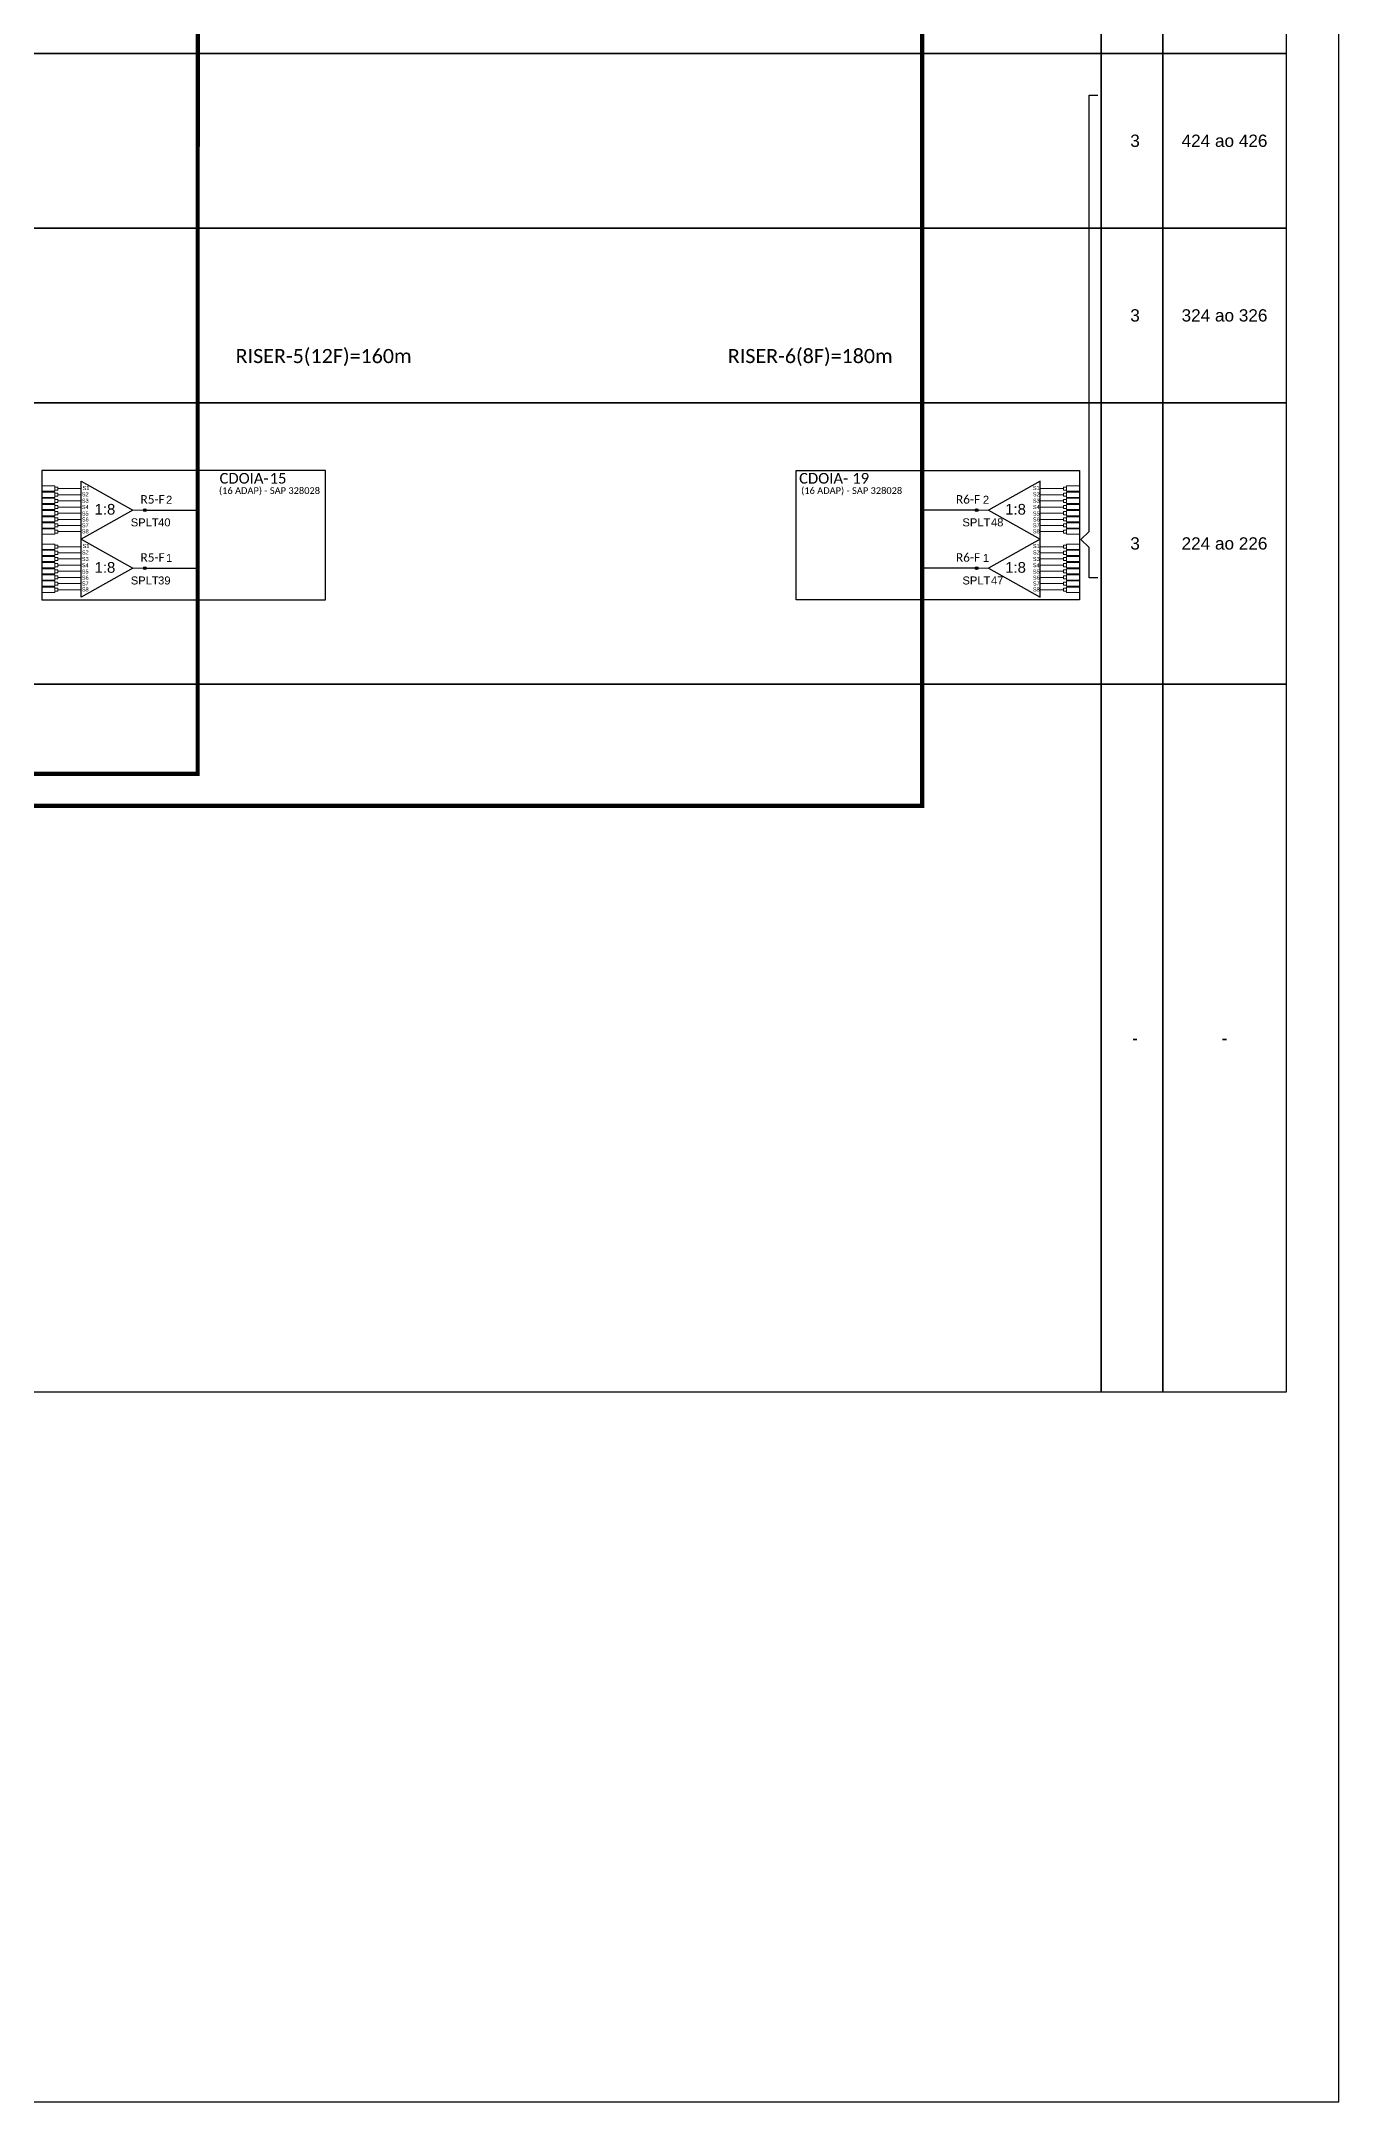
# Model space of a CAD drawing. Extents: x -89 to 1745, y 705 to 1299.
# Drawn here: x 1570.2 to 1745.3, y 705 to 983.1 of the extents above; entities that cross this region are included whole.
import ezdxf
from ezdxf.enums import TextEntityAlignment as Align

# ---------------------------------------------------------------- set-up
doc = ezdxf.new("R2010")
doc.units = 0
doc.styles.add('ARIAL', font='arial.ttf')
doc.styles.add('WMF-Calibri0', font='calibri.ttf')

msp = doc.modelspace()

# ---------------------------------------------------------------- hatches: boundary and pattern name
h = msp.add_hatch(color=3)
h.dxf.hatch_style = 1
edge = h.paths.add_edge_path()
edge.add_arc((1584.21, 919.86), 0.185, 0, 360)
h = msp.add_hatch(color=3)
h.dxf.hatch_style = 1
edge = h.paths.add_edge_path()
edge.add_arc((1696.43, 919.86), 0.185, 0, 360)
h = msp.add_hatch(color=3)
h.dxf.hatch_style = 1
edge = h.paths.add_edge_path()
edge.add_arc((1584.21, 912.01), 0.185, 0, 360)
h = msp.add_hatch(color=3)
h.dxf.hatch_style = 1
edge = h.paths.add_edge_path()
edge.add_arc((1696.43, 912.01), 0.185, 0, 360)

# ---------------------------------------------------------------- linework, layer by layer
for points in [[(906.72, 705.02), (1745.28, 705.02), (1745.28, 1299.02), (906.72, 1299.02), (906.72, 705.02)], [(1567.85, 896.37), (1713.21, 896.37), (1713.21, 800.8), (1567.85, 800.8)]]:
    msp.add_lwpolyline(points)
at = {"color": 3, "const_width": 0.576}
msp.add_lwpolyline([(1591.35, 1166.83), (1591.34, 884.26), (1247.89, 884.26), (1247.88, 871.87)], dxfattribs=at)
at = {"color": 2, "const_width": 0.576}
msp.add_lwpolyline([(1255.3, 871.87), (1255.3, 879.95), (1689.07, 879.95), (1689.07, 1142.99)], dxfattribs=at)
for points in [[(1567.85, 1005.08), (1713.21, 1005.08), (1713.21, 981.5), (1567.85, 981.5)], [(1713.21, 1005.08), (1721.54, 1005.08), (1721.54, 981.5), (1713.21, 981.5)], [(1721.54, 1005.08), (1738.2, 1005.08), (1738.2, 981.5), (1721.54, 981.5)], [(1567.85, 981.5), (1713.21, 981.5), (1713.21, 957.92), (1567.85, 957.92)], [(1713.21, 981.5), (1721.54, 981.5), (1721.54, 957.92), (1713.21, 957.92)], [(1721.54, 981.5), (1738.2, 981.5), (1738.2, 957.92), (1721.54, 957.92)], [(1567.85, 957.92), (1713.21, 957.92), (1713.21, 934.35), (1567.85, 934.35)], [(1713.21, 957.92), (1721.54, 957.92), (1721.54, 934.35), (1713.21, 934.35)], [(1721.54, 957.92), (1738.2, 957.92), (1738.2, 934.35), (1721.54, 934.35)], [(1567.85, 934.35), (1713.21, 934.35), (1713.21, 896.37), (1567.85, 896.37)], [(1713.21, 934.35), (1721.54, 934.35), (1721.54, 896.37), (1713.21, 896.37)], [(1721.54, 934.35), (1738.2, 934.35), (1738.2, 896.37), (1721.54, 896.37)], [(1713.21, 896.37), (1721.54, 896.37), (1721.54, 800.8), (1713.21, 800.8)], [(1721.54, 896.37), (1738.2, 896.37), (1738.2, 800.8), (1721.54, 800.8)]]:
    msp.add_lwpolyline(points, close=True)
at = {"color": 3}
for points in [[(1712.8, 910.73), (1711.61, 910.73), (1711.61, 914.8), (1710.48, 915.89), (1711.61, 916.98), (1711.61, 975.84), (1712.8, 975.84)], [(1584.21, 919.86), (1591.35, 919.86)], [(1584.21, 912.01), (1591.35, 912.01)]]:
    msp.add_lwpolyline(points, dxfattribs=at)
at = {"color": 1}
for points in [[(1608.57, 925.22), (1570.32, 925.22), (1570.32, 907.74), (1608.57, 907.74)], [(1672.07, 925.22), (1710.32, 925.22), (1710.32, 907.74), (1672.07, 907.74)]]:
    msp.add_lwpolyline(points, close=True, dxfattribs=at)
for points in [[(1575.64, 923.78), (1582.6, 919.86), (1575.64, 915.94), (1575.64, 923.78)], [(1704.99, 923.78), (1698.03, 919.86), (1704.99, 915.94), (1704.99, 923.78)], [(1575.64, 915.94), (1582.6, 912.01), (1575.64, 908.09), (1575.64, 915.94)], [(1704.99, 915.94), (1698.03, 912.01), (1704.99, 908.09), (1704.99, 915.94)]]:
    msp.add_lwpolyline(points, dxfattribs=at)
at = {"color": 3, "lineweight": 0}
for points in [[(1572.08, 923.12), (1570.34, 923.12)], [(1572.08, 922.41), (1570.34, 922.41)], [(1572.08, 922.29), (1570.34, 922.29)], [(1572.08, 921.58), (1570.34, 921.58)], [(1572.08, 921.46), (1570.34, 921.46)], [(1572.08, 920.75), (1570.34, 920.75)], [(1572.08, 920.63), (1570.34, 920.63)], [(1572.08, 923.12), (1572.08, 922.41)], [(1572.08, 922.29), (1572.08, 921.58)], [(1572.08, 921.46), (1572.08, 920.75)], [(1572.08, 920.63), (1572.08, 919.92)], [(1572.49, 922.77), (1575.64, 922.77)], [(1575.64, 921.94), (1572.49, 921.94)], [(1575.64, 921.11), (1572.49, 921.11)], [(1708.14, 922.77), (1704.99, 922.77)], [(1704.99, 921.94), (1708.14, 921.94)], [(1704.99, 921.11), (1708.14, 921.11)], [(1708.56, 923.12), (1708.56, 922.41)], [(1708.56, 923.12), (1710.3, 923.12)], [(1708.56, 922.41), (1710.3, 922.41)], [(1708.56, 922.29), (1708.56, 921.58)], [(1708.56, 922.29), (1710.3, 922.29)], [(1708.56, 921.58), (1710.3, 921.58)], [(1708.56, 921.46), (1708.56, 920.75)], [(1708.56, 921.46), (1710.3, 921.46)], [(1708.56, 920.75), (1710.3, 920.75)], [(1708.56, 920.63), (1708.56, 919.92)], [(1708.56, 920.63), (1710.3, 920.63)], [(1572.08, 919.92), (1570.34, 919.92)], [(1572.08, 919.8), (1570.34, 919.8)], [(1572.08, 919.09), (1570.34, 919.09)], [(1572.08, 918.97), (1570.34, 918.97)], [(1572.08, 918.26), (1570.34, 918.26)], [(1572.08, 918.14), (1570.34, 918.14)], [(1572.08, 919.8), (1572.08, 919.09)], [(1572.08, 918.97), (1572.08, 918.26)], [(1572.08, 918.14), (1572.08, 917.43)], [(1575.64, 920.27), (1572.49, 920.27)], [(1575.64, 919.44), (1572.49, 919.44)], [(1575.64, 918.61), (1572.49, 918.61)], [(1704.99, 920.27), (1708.14, 920.27)], [(1704.99, 919.44), (1708.14, 919.44)], [(1704.99, 918.61), (1708.14, 918.61)], [(1708.56, 919.92), (1710.3, 919.92)], [(1708.56, 919.8), (1708.56, 919.09)], [(1708.56, 919.8), (1710.3, 919.8)], [(1708.56, 919.09), (1710.3, 919.09)], [(1708.56, 918.97), (1708.56, 918.26)], [(1708.56, 918.97), (1710.3, 918.97)], [(1708.56, 918.26), (1710.3, 918.26)], [(1708.56, 918.14), (1708.56, 917.43)], [(1708.56, 918.14), (1710.3, 918.14)], [(1572.08, 917.43), (1570.34, 917.43)], [(1572.08, 917.31), (1570.34, 917.31)], [(1572.08, 916.6), (1570.34, 916.6)], [(1572.08, 915.27), (1570.34, 915.27)], [(1572.08, 917.31), (1572.08, 916.6)], [(1572.08, 915.27), (1572.08, 914.56)], [(1575.64, 917.78), (1572.49, 917.78)], [(1575.64, 916.95), (1572.49, 916.95)], [(1704.99, 917.78), (1708.14, 917.78)], [(1704.99, 916.95), (1708.14, 916.95)], [(1708.56, 917.43), (1710.3, 917.43)], [(1708.56, 917.31), (1708.56, 916.6)], [(1708.56, 917.31), (1710.3, 917.31)], [(1708.56, 916.6), (1710.3, 916.6)], [(1708.56, 915.27), (1708.56, 914.56)], [(1708.56, 915.27), (1710.3, 915.27)], [(1572.08, 914.56), (1570.34, 914.56)], [(1572.08, 914.44), (1570.34, 914.44)], [(1572.08, 913.73), (1570.34, 913.73)], [(1572.08, 913.61), (1570.34, 913.61)], [(1572.08, 912.9), (1570.34, 912.9)], [(1572.08, 912.78), (1570.34, 912.78)], [(1572.08, 914.44), (1572.08, 913.73)], [(1572.08, 913.61), (1572.08, 912.9)], [(1572.08, 912.78), (1572.08, 912.07)], [(1572.49, 914.92), (1575.64, 914.92)], [(1575.64, 914.09), (1572.49, 914.09)], [(1575.64, 913.26), (1572.49, 913.26)], [(1575.64, 912.43), (1572.49, 912.43)], [(1708.14, 914.92), (1704.99, 914.92)], [(1704.99, 914.09), (1708.14, 914.09)], [(1704.99, 913.26), (1708.14, 913.26)], [(1704.99, 912.43), (1708.14, 912.43)], [(1708.56, 914.56), (1710.3, 914.56)], [(1708.56, 914.44), (1708.56, 913.73)], [(1708.56, 914.44), (1710.3, 914.44)], [(1708.56, 913.73), (1710.3, 913.73)], [(1708.56, 913.61), (1708.56, 912.9)], [(1708.56, 913.61), (1710.3, 913.61)], [(1708.56, 912.9), (1710.3, 912.9)], [(1708.56, 912.78), (1708.56, 912.07)], [(1708.56, 912.78), (1710.3, 912.78)], [(1572.08, 912.07), (1570.34, 912.07)], [(1572.08, 911.95), (1570.34, 911.95)], [(1572.08, 911.24), (1570.34, 911.24)], [(1572.08, 911.12), (1570.34, 911.12)], [(1572.08, 910.41), (1570.34, 910.41)], [(1572.08, 910.29), (1570.34, 910.29)], [(1572.08, 909.58), (1570.34, 909.58)], [(1572.08, 909.46), (1570.34, 909.46)], [(1572.08, 911.95), (1572.08, 911.24)], [(1572.08, 911.12), (1572.08, 910.41)], [(1572.08, 910.29), (1572.08, 909.58)], [(1572.08, 909.46), (1572.08, 908.75)], [(1575.64, 911.6), (1572.49, 911.6)], [(1575.64, 910.77), (1572.49, 910.77)], [(1575.64, 909.94), (1572.49, 909.94)], [(1704.99, 911.6), (1708.14, 911.6)], [(1704.99, 910.77), (1708.14, 910.77)], [(1704.99, 909.94), (1708.14, 909.94)], [(1708.56, 912.07), (1710.3, 912.07)], [(1708.56, 911.95), (1708.56, 911.24)], [(1708.56, 911.95), (1710.3, 911.95)], [(1708.56, 911.24), (1710.3, 911.24)], [(1708.56, 911.12), (1708.56, 910.41)], [(1708.56, 911.12), (1710.3, 911.12)], [(1708.56, 910.41), (1710.3, 910.41)], [(1708.56, 910.29), (1708.56, 909.58)], [(1708.56, 910.29), (1710.3, 910.29)], [(1708.56, 909.58), (1710.3, 909.58)], [(1708.56, 909.46), (1708.56, 908.75)], [(1708.56, 909.46), (1710.3, 909.46)], [(1572.08, 908.75), (1570.34, 908.75)], [(1575.64, 909.11), (1572.49, 909.11)], [(1704.99, 909.11), (1708.14, 909.11)], [(1708.56, 908.75), (1710.3, 908.75)]]:
    msp.add_lwpolyline(points, dxfattribs=at)
for points in [[(1572.49, 922.97), (1572.08, 922.97), (1572.08, 922.56), (1572.49, 922.56)], [(1572.49, 922.14), (1572.08, 922.14), (1572.08, 921.73), (1572.49, 921.73)], [(1572.49, 921.31), (1572.08, 921.31), (1572.08, 920.9), (1572.49, 920.9)], [(1708.14, 922.97), (1708.56, 922.97), (1708.56, 922.56), (1708.14, 922.56)], [(1708.14, 922.14), (1708.56, 922.14), (1708.56, 921.73), (1708.14, 921.73)], [(1708.14, 921.31), (1708.56, 921.31), (1708.56, 920.9), (1708.14, 920.9)], [(1572.49, 920.48), (1572.08, 920.48), (1572.08, 920.07), (1572.49, 920.07)], [(1572.49, 919.65), (1572.08, 919.65), (1572.08, 919.24), (1572.49, 919.24)], [(1572.49, 918.82), (1572.08, 918.82), (1572.08, 918.41), (1572.49, 918.41)], [(1572.49, 917.99), (1572.08, 917.99), (1572.08, 917.58), (1572.49, 917.58)], [(1708.14, 920.48), (1708.56, 920.48), (1708.56, 920.07), (1708.14, 920.07)], [(1708.14, 919.65), (1708.56, 919.65), (1708.56, 919.24), (1708.14, 919.24)], [(1708.14, 918.82), (1708.56, 918.82), (1708.56, 918.41), (1708.14, 918.41)], [(1708.14, 917.99), (1708.56, 917.99), (1708.56, 917.58), (1708.14, 917.58)], [(1572.49, 917.16), (1572.08, 917.16), (1572.08, 916.75), (1572.49, 916.75)], [(1572.49, 915.13), (1572.08, 915.13), (1572.08, 914.71), (1572.49, 914.71)], [(1708.14, 917.16), (1708.56, 917.16), (1708.56, 916.75), (1708.14, 916.75)], [(1708.14, 915.13), (1708.56, 915.13), (1708.56, 914.71), (1708.14, 914.71)], [(1572.49, 914.3), (1572.08, 914.3), (1572.08, 913.88), (1572.49, 913.88)], [(1572.49, 913.47), (1572.08, 913.47), (1572.08, 913.05), (1572.49, 913.05)], [(1572.49, 912.64), (1572.08, 912.64), (1572.08, 912.22), (1572.49, 912.22)], [(1708.14, 914.3), (1708.56, 914.3), (1708.56, 913.88), (1708.14, 913.88)], [(1708.14, 913.47), (1708.56, 913.47), (1708.56, 913.05), (1708.14, 913.05)], [(1708.14, 912.64), (1708.56, 912.64), (1708.56, 912.22), (1708.14, 912.22)], [(1572.49, 911.81), (1572.08, 911.81), (1572.08, 911.39), (1572.49, 911.39)], [(1572.49, 910.98), (1572.08, 910.98), (1572.08, 910.56), (1572.49, 910.56)], [(1572.49, 910.14), (1572.08, 910.14), (1572.08, 909.73), (1572.49, 909.73)], [(1708.14, 911.81), (1708.56, 911.81), (1708.56, 911.39), (1708.14, 911.39)], [(1708.14, 910.98), (1708.56, 910.98), (1708.56, 910.56), (1708.14, 910.56)], [(1708.14, 910.14), (1708.56, 910.14), (1708.56, 909.73), (1708.14, 909.73)], [(1572.49, 909.31), (1572.08, 909.31), (1572.08, 908.9), (1572.49, 908.9)], [(1708.14, 909.31), (1708.56, 909.31), (1708.56, 908.9), (1708.14, 908.9)]]:
    msp.add_lwpolyline(points, close=True, dxfattribs=at)
at = {"color": 1, "lineweight": 0}
for points in [[(1582.6, 919.86), (1584.21, 919.86)], [(1698.03, 919.86), (1696.43, 919.86)], [(1582.6, 912.01), (1584.21, 912.01)], [(1698.03, 912.01), (1696.43, 912.01)]]:
    msp.add_lwpolyline(points, dxfattribs=at)
at = {"color": 2}
for points in [[(1696.43, 919.86), (1689.07, 919.86)], [(1696.43, 912.01), (1689.07, 912.01)]]:
    msp.add_lwpolyline(points, dxfattribs=at)
at = {"color": 3}
for centre in [(1584.21, 919.86), (1696.43, 919.86), (1584.21, 912.01), (1696.43, 912.01)]:
    msp.add_circle(centre, 0.185, dxfattribs=at)

# ---------------------------------------------------------------- texts
at = {"style": 'ARIAL'}
for s, height, p in [('3', 1.66, (1717.8, 969.71)), ('424 ao 426', 1.656, (1729.87, 969.71)), ('3', 1.66, (1717.8, 946.14)), ('324 ao 326', 1.656, (1729.87, 946.14)), ('3', 1.66, (1717.8, 915.36)), ('224 ao 226', 1.656, (1729.87, 915.36)), ('-', 1.66, (1717.8, 848.59)), ('-', 1.66, (1729.87, 848.59))]:
    msp.add_text(s, height=height, dxfattribs=at).set_placement(p, align=Align.MIDDLE_CENTER)
at = {"color": 3, "style": 'WMF-Calibri0'}
for s, height, p in [('RISER-5(12F)=160m', 1.9049, (1596.46, 939.7)), ('R5-F', 1.152, (1583.63, 920.73)), ('R5-F', 1.152, (1583.63, 912.89))]:
    msp.add_text(s, height=height, dxfattribs=at).set_placement(p)
at = {"color": 2, "style": 'WMF-Calibri0'}
for s, height, p in [('RISER-6(8F)=180m', 1.9049, (1662.86, 939.7)), ('R6-F', 1.152, (1693.64, 920.73)), ('R6-F', 1.152, (1693.64, 912.89))]:
    msp.add_text(s, height=height, dxfattribs=at).set_placement(p)
at = {"color": 1}
for s, height, style, p in [('CDOIA-', 1.44, 'WMF-Calibri0', (1594.29, 923.43)), ('15', 1.44, 'WMF-Calibri0', (1601.04, 923.43)), ('CDOIA-', 1.44, 'WMF-Calibri0', (1672.48, 923.43)), ('19', 1.44, 'WMF-Calibri0', (1679.65, 923.43)), ('S3', 0.54, 'ARIAL', (1575.71, 920.85)), ('S2', 0.54, 'ARIAL', (1575.71, 921.72)), ('S1', 0.54, 'ARIAL', (1575.81, 922.57)), ('1:8', 1.44, 'ARIAL', (1577.43, 919.25)), ('1:8', 1.44, 'ARIAL', (1700.28, 919.25)), ('S1', 0.54, 'ARIAL', (1704.01, 922.57)), ('S2', 0.54, 'ARIAL', (1704.01, 921.72)), ('S3', 0.54, 'ARIAL', (1704.01, 920.85)), ('S4', 0.54, 'ARIAL', (1575.71, 920)), ('S5', 0.54, 'ARIAL', (1575.7, 919.12)), ('S6', 0.54, 'ARIAL', (1575.71, 918.32)), ('S7', 0.54, 'ARIAL', (1575.71, 917.53)), ('S4', 0.54, 'ARIAL', (1704.01, 920)), ('S5', 0.54, 'ARIAL', (1704.01, 919.12)), ('S6', 0.54, 'ARIAL', (1704.01, 918.32)), ('S7', 0.54, 'ARIAL', (1704.01, 917.53)), ('S8', 0.54, 'ARIAL', (1575.71, 916.72)), ('S1', 0.54, 'ARIAL', (1575.81, 914.73)), ('S8', 0.54, 'ARIAL', (1704.01, 916.72)), ('S1', 0.54, 'ARIAL', (1704.01, 914.73)), ('S3', 0.54, 'ARIAL', (1575.71, 913)), ('S4', 0.54, 'ARIAL', (1575.71, 912.15)), ('S2', 0.54, 'ARIAL', (1575.71, 913.87)), ('1:8', 1.44, 'ARIAL', (1577.43, 911.4)), ('1:8', 1.44, 'ARIAL', (1700.28, 911.4)), ('S2', 0.54, 'ARIAL', (1704.01, 913.87)), ('S3', 0.54, 'ARIAL', (1704.01, 913)), ('S4', 0.54, 'ARIAL', (1704.01, 912.15)), ('S5', 0.54, 'ARIAL', (1575.7, 911.28)), ('S6', 0.54, 'ARIAL', (1575.71, 910.47)), ('S7', 0.54, 'ARIAL', (1575.71, 909.68)), ('S5', 0.54, 'ARIAL', (1704.01, 911.28)), ('S6', 0.54, 'ARIAL', (1704.01, 910.47)), ('S7', 0.54, 'ARIAL', (1704.01, 909.68)), ('S8', 0.54, 'ARIAL', (1575.71, 908.88)), ('S8', 0.54, 'ARIAL', (1704.01, 908.88))]:
    msp.add_text(s, height=height, dxfattribs=dict(at, style=style)).set_placement(p)
at = {"color": 3, "style": 'ARIAL'}
for s, p in [('2', (1587.49, 920.71)), ('1', (1587.49, 912.86))]:
    msp.add_text(s, height=1.08, dxfattribs=at).set_placement(p, align=Align.CENTER)
at = {"color": 1, "style": 'WMF-Calibri0'}
for p in [(1601.03, 922.04), (1679.57, 922.04)]:
    msp.add_text('(16 ADAP) - SAP 328028', height=0.9, dxfattribs=at).set_placement(p, align=Align.CENTER)
at = {"color": 2, "style": 'ARIAL'}
for s, p in [('2', (1697.69, 920.71)), ('1', (1697.69, 912.86))]:
    msp.add_text(s, height=1.08, dxfattribs=at).set_placement(p, align=Align.CENTER)
at = {"color": 7, "style": 'ARIAL'}
for s, p in [('SPLT', (1584.2, 917.66)), ('40', (1586.84, 917.66)), ('SPLT', (1696.4, 917.66)), ('48', (1699.2, 917.66)), ('SPLT', (1584.2, 909.82)), ('39', (1586.84, 909.82)), ('SPLT', (1696.4, 909.82)), ('47', (1699.2, 909.82))]:
    msp.add_text(s, height=1.08, dxfattribs=at).set_placement(p, align=Align.CENTER)

doc.saveas('drawing.dxf')
